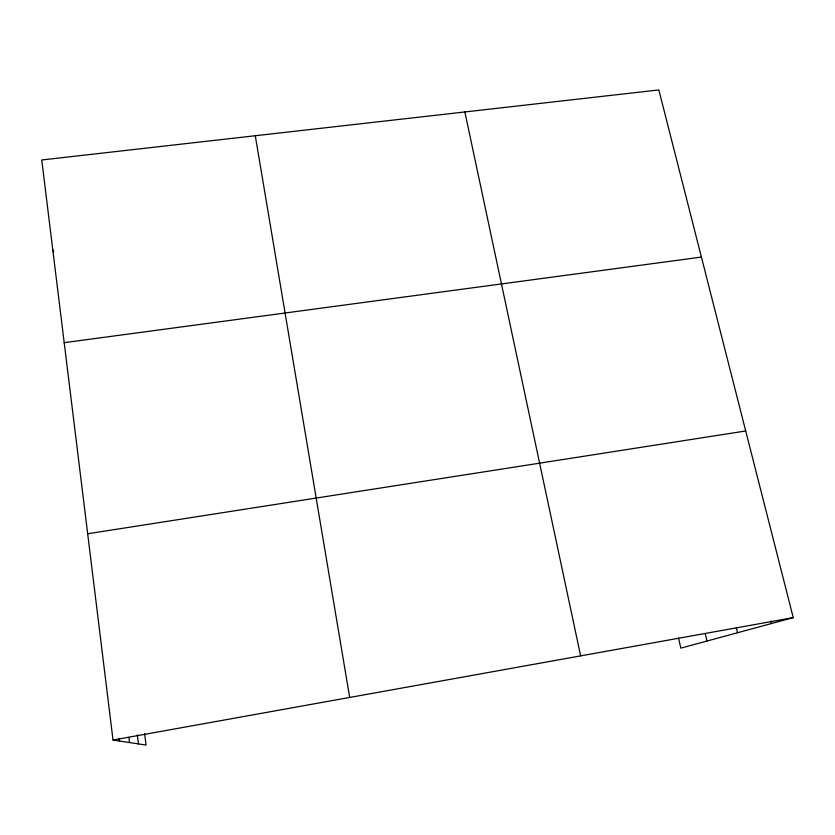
<?xml version="1.0" encoding="UTF-8"?>
<svg xmlns="http://www.w3.org/2000/svg" width="835" height="835" viewBox="0 0 835 835"><rect width="100%" height="100%" fill="white"/><g stroke="black" fill="none" stroke-linecap="round" stroke-linejoin="round"><path stroke-width="1.25" d="M144.58 733.527L146.062 745.06L113.028 740.04L41.75 159.976L658.836 89.94L793.25 617.618L680.838 648.148L678.5 638.055M113.028 740.04L793.25 617.618M87.675 533.763L745.707 430.975M64.201 342.674L701.41 257.086M52.762 249.623L53.69 251.909M770.851 621.031L771.477 623.526M736.313 627.722L737.535 632.753M705.189 633.525L706.974 641.05M464.855 111.953L580.638 655.882M255.291 135.74L349.688 697.444M137.337 734.915L138.485 743.912M128.893 737.42L129.54 742.555M119.196 738.443L119.509 741.031"/></g></svg>
